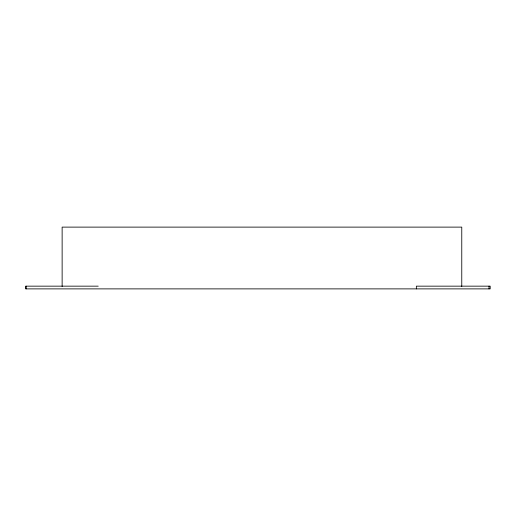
<?xml version="1.0" encoding="UTF-8"?>
<svg xmlns="http://www.w3.org/2000/svg" width="516" height="516" viewBox="0 0 516 516"><rect width="100%" height="100%" fill="white"/><g stroke="black" fill="none" stroke-linecap="round" stroke-linejoin="round"><path stroke-width="0.77" d="M98.221 286.154L25.8 286.154L25.8 288.883L490.2 288.883L490.2 286.154L416.354 286.154L416.354 288.883M489.013 286.154L489.013 288.883M461.768 286.477L461.768 227.117L62.133 227.117L62.133 286.477M26.039 286.154L26.039 288.883"/></g></svg>
